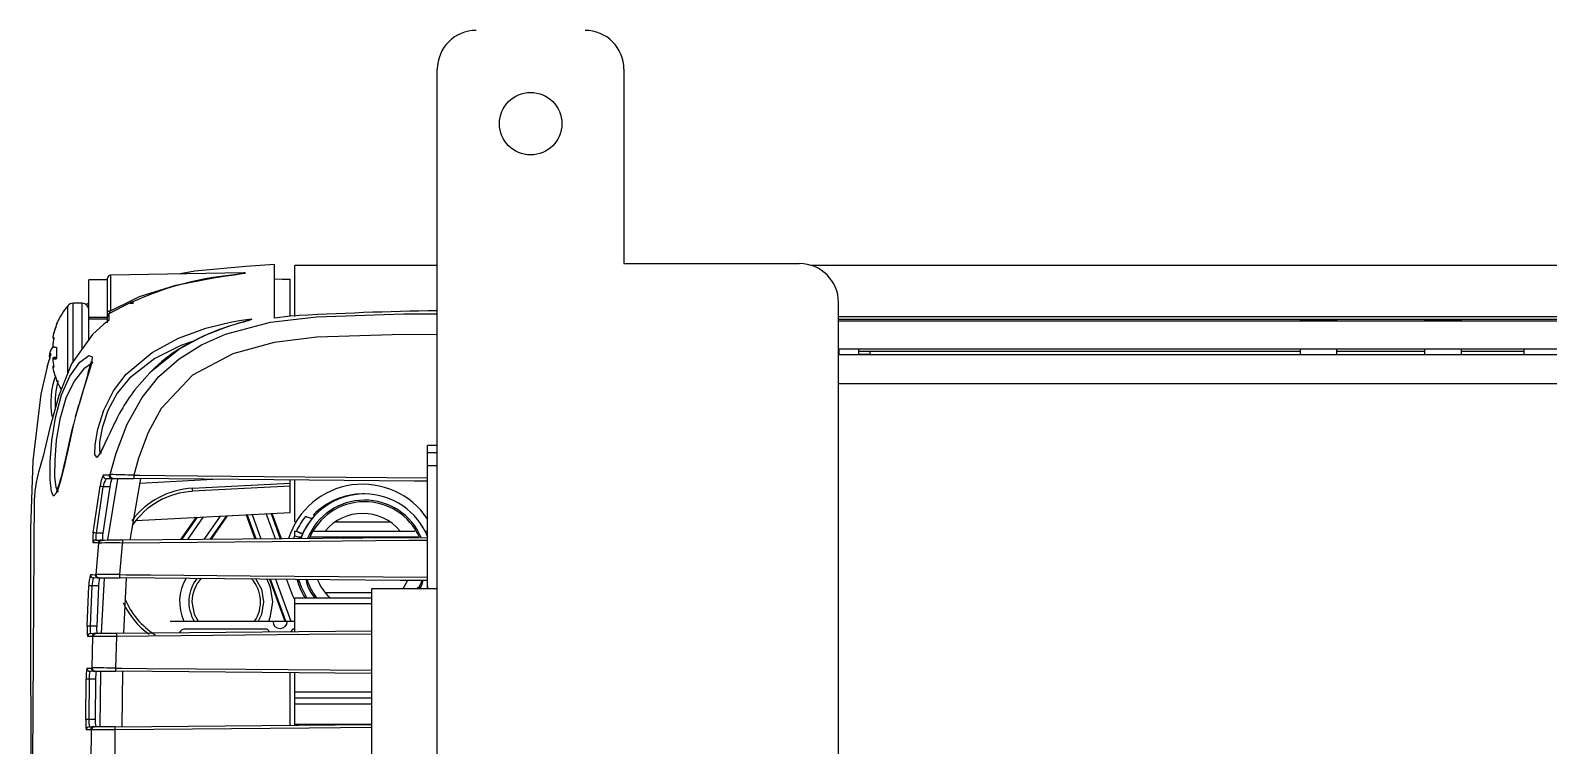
# Model space of a CAD drawing. Header units: inches. Extents: x 2.5 to 102.3, y 2 to 82.2.
# Drawn here: x 2.519 to 7.399, y 42.813 to 45.113 of the extents above; entities that cross this region are included whole.
import ezdxf

# ---------------------------------------------------------------- set-up
doc = ezdxf.new("R2010")
doc.units = ezdxf.units.IN
doc.header["$MEASUREMENT"] = 0

msp = doc.modelspace()

# ---------------------------------------------------------------- linework, layer by layer
for p, q in [((3.8267, 40.1879), (3.8267, 44.9879)), ((4.4267, 44.9879), (4.4267, 44.3629)), ((3.3034, 44.3599), (3.2112, 44.3537)), ((3.3034, 44.1875), (3.3034, 44.3599)), ((4.4267, 44.3629), (4.9911, 44.3629)), ((2.7667, 44.3104), (2.7069, 44.3104)), ((2.7069, 44.1189), (2.7069, 44.3104)), ((2.7667, 44.1727), (2.7667, 44.3156)), ((3.2046, 44.333), (2.7765, 44.3256)), ((2.7765, 44.3256), (2.7765, 44.2113)), ((3.3534, 44.1939), (3.3534, 44.3126)), ((3.8267, 44.3564), (3.3684, 44.3564)), ((3.3684, 44.1927), (3.3684, 44.3564)), ((78.3207, 44.3564), (5.0308, 44.3564)), ((2.6389, 44.0081), (2.6389, 44.2275)), ((2.6849, 44.2354), (2.6558, 44.2354)), ((2.6558, 44.046), (2.6558, 44.2354)), ((2.6849, 44.0874), (2.6849, 44.2354)), ((2.7069, 44.2363), (2.6989, 44.23)), ((2.7765, 44.2113), (2.8506, 44.248)), ((2.8488, 44.241), (2.8488, 44.24)), ((2.8488, 44.2383), (2.8488, 44.2356)), ((5.1161, 39.4379), (5.1161, 44.2379)), ((2.6042, 44.1688), (2.6042, 44.1711)), ((2.7069, 44.1902), (2.7667, 44.1902)), ((2.7667, 44.184), (2.7069, 44.184)), ((2.7738, 44.2056), (2.7738, 44.2027)), ((3.3534, 44.1939), (3.3034, 44.1875)), ((5.1161, 44.1927), (78.3207, 44.1927)), ((78.3207, 44.1827), (5.1161, 44.1827)), ((78.3207, 44.1779), (5.1161, 44.1779)), ((6.6001, 44.1816), (6.6001, 44.1779)), ((6.7183, 44.1816), (6.6001, 44.1816)), ((6.7183, 44.1779), (6.7183, 44.1816)), ((7.0001, 44.1816), (7.0001, 44.1779)), ((7.1183, 44.1816), (7.0001, 44.1816)), ((7.1183, 44.1779), (7.1183, 44.1816)), ((2.5904, 44.1253), (2.5906, 44.1252)), ((2.5911, 44.1275), (2.5908, 44.1275)), ((2.5927, 44.0983), (2.585, 44.0856)), ((2.5907, 44.0994), (2.5904, 44.0994)), ((2.6042, 44.0573), (2.6042, 44.0933)), ((8.9295, 44.0879), (5.1161, 44.0879)), ((5.1161, 44.0811), (5.1184, 44.0811)), ((5.1184, 44.0711), (5.1161, 44.0711)), ((5.1161, 44.0704), (8.8494, 44.0704)), ((5.1184, 44.0704), (5.1184, 44.0879)), ((5.1814, 44.0704), (5.1814, 44.0879)), ((5.1814, 44.0811), (5.2184, 44.0811)), ((5.2184, 44.0711), (5.1814, 44.0711)), ((5.2184, 44.0704), (5.2184, 44.0816)), ((5.2184, 44.0816), (6.6001, 44.0816)), ((6.6001, 44.0879), (6.6001, 44.0704)), ((6.7183, 44.0704), (6.7183, 44.0879)), ((6.7183, 44.0816), (7.0001, 44.0816)), ((7.0001, 44.0879), (7.0001, 44.0704)), ((7.1183, 44.0704), (7.1183, 44.0879)), ((7.1183, 44.0816), (7.3186, 44.0816)), ((7.3186, 44.0879), (7.3186, 44.0704)), ((2.5904, 44.0591), (2.6042, 44.0593)), ((2.5938, 44.0322), (2.5904, 44.0317)), ((2.5904, 44.0305), (2.594, 44.0311)), ((2.6042, 44.0613), (2.5908, 44.0601)), ((2.6042, 44.0585), (2.5908, 44.0574)), ((2.6042, 43.9847), (2.6042, 43.9859)), ((8.8801, 43.9761), (5.1161, 43.9761)), ((3.8267, 43.7782), (3.7954, 43.7782)), ((3.7954, 43.3183), (3.7954, 43.7782)), ((3.8267, 43.7545), (3.7954, 43.7545)), ((2.7725, 43.6845), (2.7721, 43.6828)), ((3.8267, 43.7129), (3.7954, 43.7129)), ((2.7207, 43.4969), (2.7426, 43.6468)), ((2.7522, 43.6456), (2.7304, 43.4964)), ((2.7738, 43.6456), (2.7516, 43.4964)), ((2.7738, 43.6456), (2.7522, 43.6456)), ((2.7817, 43.6704), (2.7626, 43.6708)), ((2.7678, 43.4745), (2.8001, 43.6701)), ((2.8001, 43.6701), (2.7817, 43.6704)), ((2.785, 43.6721), (2.7822, 43.6722)), ((2.8727, 43.6714), (2.8384, 43.4738)), ((2.8702, 43.657), (3.1056, 43.6693)), ((3.04, 43.6407), (3.3534, 43.6571)), ((3.3534, 43.6471), (3.0403, 43.6307)), ((3.3534, 43.5629), (3.3534, 43.6671)), ((3.3684, 43.5329), (3.3684, 43.667)), ((3.5927, 43.6222), (3.5868, 43.6222)), ((2.858, 43.5369), (3.3534, 43.5629)), ((3.0514, 43.5471), (3.0012, 43.4753)), ((3.0051, 43.4753), (3.0555, 43.5473)), ((3.0745, 43.5483), (3.0235, 43.4755)), ((3.0771, 43.476), (3.1298, 43.5512)), ((3.1488, 43.5522), (3.0955, 43.4761)), ((3.0994, 43.4761), (3.1528, 43.5524)), ((3.2122, 43.5555), (3.2406, 43.4774)), ((3.244, 43.4774), (3.2155, 43.5557)), ((3.2312, 43.5565), (3.2599, 43.4776)), ((3.3062, 43.478), (3.2768, 43.5589)), ((3.2924, 43.5597), (3.3221, 43.4781)), ((3.3255, 43.4781), (3.2957, 43.5599)), ((3.4233, 43.542), (3.4027, 43.5498)), ((3.4289, 43.5547), (3.4345, 43.5547)), ((3.433, 43.553), (3.4289, 43.5547)), ((3.4995, 43.5329), (3.6742, 43.5329)), ((2.7516, 43.4964), (2.7304, 43.4964)), ((3.7162, 43.4815), (2.815, 43.4737)), ((3.3876, 43.4799), (3.3678, 43.4874)), ((3.3684, 43.5029), (3.3742, 43.5029)), ((3.3684, 43.4873), (3.3684, 43.5029)), ((3.3739, 43.5022), (3.3938, 43.4947)), ((3.3757, 43.5014), (3.3739, 43.5022)), ((3.3884, 43.4955), (3.3757, 43.5014)), ((3.3889, 43.4829), (3.3797, 43.4829)), ((3.3902, 43.4947), (3.3884, 43.4955)), ((3.3932, 43.4933), (3.3899, 43.4947)), ((3.3899, 43.4947), (3.3902, 43.4947)), ((3.765, 43.4829), (3.4166, 43.4829)), ((3.427, 43.5029), (3.7543, 43.5029)), ((3.7162, 43.4815), (3.7954, 43.4822)), ((3.7874, 43.5029), (3.7954, 43.5029)), ((2.7365, 43.4652), (2.7196, 43.4649)), ((2.7294, 43.4738), (2.7463, 43.4741)), ((2.7365, 43.4652), (2.7364, 43.4641)), ((2.7463, 43.4741), (2.7678, 43.4745)), ((2.7463, 43.473), (2.7488, 43.4731)), ((2.7372, 43.3519), (2.7214, 43.3522)), ((2.7274, 43.3636), (2.7274, 43.3627)), ((2.7567, 43.3516), (2.7372, 43.3519)), ((2.7398, 43.3528), (2.7374, 43.3529)), ((2.7478, 43.1744), (2.7567, 43.3516)), ((2.8272, 43.3521), (2.818, 43.1741)), ((3.2877, 43.348), (3.3369, 43.2129)), ((3.3403, 43.2129), (3.2911, 43.348)), ((3.3071, 43.3478), (3.3562, 43.2129)), ((3.7174, 43.3183), (3.7306, 43.3431)), ((3.7767, 43.3426), (3.7667, 43.3183)), ((3.7798, 43.3437), (3.7764, 43.3276)), ((2.7014, 43.1969), (2.707, 43.3266)), ((2.7168, 43.3266), (2.7112, 43.197)), ((2.7378, 43.3266), (2.7168, 43.3266)), ((2.7378, 43.3266), (2.7321, 43.197)), ((3.3684, 43.1789), (3.3684, 43.2887)), ((3.3684, 43.2887), (3.6161, 43.2887)), ((3.4657, 43.3054), (3.6161, 43.3054)), ((3.6161, 41.1075), (3.6161, 43.3183)), ((3.6161, 43.3183), (3.8267, 43.3183)), ((3.7621, 43.3183), (3.764, 43.3222)), ((3.764, 43.3222), (3.7679, 43.3222)), ((3.7764, 43.3276), (3.7703, 43.3183)), ((3.6161, 43.2687), (3.3684, 43.2687)), ((2.7321, 43.197), (2.7112, 43.197)), ((2.9684, 43.2129), (3.3684, 43.2129)), ((3.2799, 43.1879), (3.0184, 43.1879)), ((3.2882, 43.1782), (3.2799, 43.1879)), ((3.3629, 43.1879), (3.3549, 43.1788)), ((3.3684, 43.1879), (3.3629, 43.1879)), ((2.7123, 43.1738), (2.7273, 43.1741)), ((2.7172, 43.0627), (2.7198, 43.1637)), ((2.7174, 43.1644), (2.7174, 43.1636)), ((2.7273, 43.1741), (2.7478, 43.1744)), ((2.7273, 43.1733), (2.7297, 43.1733)), ((2.7954, 43.1644), (2.7929, 43.0623)), ((3.6161, 43.181), (2.7959, 43.1739)), ((2.7247, 43.0518), (2.7103, 43.052)), ((2.7149, 43.0627), (2.7149, 43.062)), ((2.7448, 43.0514), (2.7247, 43.0518)), ((2.7271, 43.0525), (2.7248, 43.0525)), ((2.7429, 42.8743), (2.7448, 43.0514)), ((3.6161, 43.0448), (2.7933, 43.0519)), ((2.8149, 43.0518), (2.813, 42.874)), ((3.3534, 42.8787), (3.3534, 43.0471)), ((3.3684, 42.8788), (3.3684, 43.0469)), ((2.6968, 42.8971), (2.6978, 43.0264)), ((2.7076, 43.0266), (2.7066, 42.8973)), ((2.7285, 43.0266), (2.7076, 43.0266)), ((2.7285, 43.0266), (2.7274, 42.8974)), ((3.3684, 42.9864), (3.6161, 42.9864)), ((3.3684, 42.9664), (3.6161, 42.9664)), ((3.6161, 42.9464), (3.3684, 42.9464)), ((2.7274, 42.8974), (2.7066, 42.8973)), ((2.7085, 42.8737), (2.7226, 42.8739)), ((2.7127, 42.864), (2.7127, 42.8633)), ((2.7147, 42.7625), (2.715, 42.8633)), ((2.7226, 42.8739), (2.7429, 42.8743)), ((2.7227, 42.8732), (2.7249, 42.8733)), ((2.7907, 42.8642), (2.7904, 42.7622)), ((2.7912, 42.8739), (3.6161, 42.881)), ((3.3684, 42.8821), (3.6161, 42.8821))]:
    msp.add_line(p, q)
at = {"flags": 128}
for points in [[(2.8506, 44.248), (2.8697, 44.2575), (2.9866, 44.2936), (3.1075, 44.3174), (3.1483, 44.3236), (3.1745, 44.3273), (3.1978, 44.3306), (3.205, 44.3317), (3.2085, 44.3325), (3.2091, 44.3327), (3.2084, 44.333), (3.208, 44.333), (3.2052, 44.333)], [(3.2112, 44.3537), (3.0473, 44.3386), (2.9948, 44.3294)], [(3.189, 44.3322), (3.1931, 44.3326), (3.2049, 44.3331), (3.2088, 44.3331), (3.2099, 44.3327), (3.2093, 44.3325), (3.2058, 44.3317), (3.1986, 44.3305), (3.1754, 44.3271), (3.1568, 44.3244)], [(3.3034, 44.3135), (3.3284, 44.3131), (3.3534, 44.3126)], [(2.771, 44.1796), (2.755, 44.1677), (2.7185, 44.1348)], [(2.7289, 43.7452), (2.7265, 43.7486), (2.7268, 43.7806), (2.7353, 43.8308), (2.7544, 43.8913), (2.7857, 43.9534), (2.8266, 44.007), (2.9105, 44.0774), (2.9952, 44.123), (3.0831, 44.1552), (3.1668, 44.1758), (3.197, 44.1812), (3.2224, 44.1845), (3.2291, 44.1847), (3.2302, 44.1838)], [(2.7667, 44.2059), (2.7669, 44.207), (2.7674, 44.208), (2.7683, 44.2089), (2.7695, 44.2097), (2.771, 44.2104), (2.7727, 44.2109), (2.7746, 44.2112), (2.7765, 44.2113)], [(2.7754, 43.6845), (2.7943, 43.7534), (2.8295, 43.8463), (2.8778, 43.9328), (2.9322, 43.9999), (2.9972, 44.0571), (3.0686, 44.1016), (3.1457, 44.1356), (3.2901, 44.1741), (3.4388, 44.1917), (3.7178, 44.2009), (3.8267, 44.2018)], [(3.2302, 44.1838), (3.2261, 44.1821), (3.2118, 44.1777), (3.1511, 44.1593), (3.0747, 44.1295), (2.9991, 44.0891), (2.9106, 44.0185)], [(2.7185, 44.1348), (2.6515, 44.0404), (2.6101, 43.9387), (2.5814, 43.8344), (2.5604, 43.744), (2.5453, 43.6918), (2.5434, 43.6879)], [(3.8267, 44.1354), (3.6818, 44.1342), (3.44, 44.1259), (3.3024, 44.1094), (3.1691, 44.0733), (3.0403, 44.0042), (2.9394, 43.8974), (2.897, 43.82), (2.8662, 43.7372), (2.8511, 43.6824)], [(2.5807, 44.0727), (2.5832, 44.0727), (2.5842, 44.0726)], [(2.6557, 43.8371), (2.6453, 43.7924), (2.6292, 43.7204), (2.6154, 43.6632), (2.6035, 43.6269), (2.5936, 43.6154), (2.5863, 43.6297), (2.5822, 43.6678), (2.5823, 43.7249), (2.5877, 43.794), (2.5993, 43.8675), (2.6191, 43.9405), (2.6458, 44.001), (2.6777, 44.0458), (2.7072, 44.0676), (2.7177, 44.0633), (2.7154, 44.0406), (2.7034, 44.0026), (2.6848, 43.9452), (2.6641, 43.871), (2.6557, 43.8371)], [(2.5842, 44.0726), (2.5831, 44.068), (2.583, 44.0661)], [(3.0426, 44.1131), (3.0028, 44.0996), (2.9189, 44.0579), (2.8375, 43.9945), (2.7979, 43.9462), (2.7677, 43.8901), (2.7491, 43.8349), (2.7408, 43.7888), (2.7406, 43.7593), (2.7462, 43.7522)], [(2.5731, 44.0314), (2.5524, 43.9434), (2.5263, 43.7285), (2.5189, 43.5114), (2.5188, 43.294), (2.5208, 42.6553), (2.521, 42.4451)], [(2.721, 44.0433), (2.7189, 44.0441), (2.6903, 44.0249), (2.6592, 43.9847), (2.6332, 43.9298), (2.6137, 43.8629), (2.6022, 43.795), (2.5969, 43.7311), (2.5968, 43.6781), (2.6009, 43.6427), (2.6082, 43.6293), (2.6088, 43.6299)], [(2.9106, 44.0185), (2.9027, 44.0122), (2.8539, 43.956)], [(2.7753, 43.82), (2.7648, 43.7981), (2.7452, 43.7567), (2.7328, 43.7399), (2.7289, 43.7452)], [(2.775, 43.8202), (2.7657, 43.8003), (2.752, 43.7708), (2.7433, 43.7544), (2.7396, 43.7491), (2.7402, 43.7494)], [(2.7725, 43.6845), (2.7738, 43.6845), (2.7754, 43.6845)], [(2.8511, 43.6824), (2.871, 43.6823), (2.9509, 43.6816), (3.2704, 43.6788), (3.7954, 43.6742)], [(3.7954, 43.6633), (3.7527, 43.6636), (2.8515, 43.6715)], [(3.3678, 43.4874), (3.3654, 43.4809), (3.3647, 43.4787)], [(2.7299, 43.3636), (2.739, 43.4641), (2.739, 43.4642)], [(2.739, 43.4642), (2.7378, 43.4641), (2.7364, 43.4641)], [(2.8146, 43.4644), (2.8142, 43.4609), (2.8054, 43.3628)], [(3.7954, 43.473), (3.7355, 43.4724), (3.416, 43.4696), (2.8146, 43.4644)], [(2.7116, 43.3629), (2.713, 43.3629), (2.718, 43.3628), (2.7274, 43.3627)], [(2.7274, 43.3636), (2.7286, 43.3636), (2.7299, 43.3636)], [(2.8054, 43.3628), (2.8254, 43.3627), (2.9053, 43.362), (3.2248, 43.3592), (3.7954, 43.3542)], [(3.7954, 43.3436), (3.7071, 43.3443), (2.8059, 43.3522)], [(3.2437, 43.3486), (3.2614, 43.3165), (3.2686, 43.2754)], [(3.2984, 43.2754), (3.2911, 43.3218), (3.2789, 43.3494)], [(3.3684, 43.2821), (3.3619, 43.2946), (3.3435, 43.3466)], [(3.4069, 43.2887), (3.39, 43.3223), (3.3819, 43.3465)], [(3.7961, 43.3239), (3.7952, 43.3214), (3.7939, 43.3183)], [(3.0382, 43.2754), (3.0457, 43.2356), (3.0576, 43.2129)], [(3.2686, 43.2754), (3.2614, 43.2343), (3.2511, 43.2129)], [(3.2848, 43.2129), (3.2911, 43.229), (3.2984, 43.2754)], [(2.7174, 43.1644), (2.7164, 43.1644), (2.712, 43.1643), (2.7025, 43.1641)], [(2.7198, 43.1637), (2.7187, 43.1636), (2.7174, 43.1636)], [(3.6161, 43.1715), (3.415, 43.1698), (2.7954, 43.1644)], [(2.7005, 43.0622), (2.7017, 43.0622), (2.7063, 43.0621), (2.7149, 43.062)], [(2.7149, 43.0627), (2.7159, 43.0627), (2.7172, 43.0627)], [(2.7929, 43.0623), (2.8128, 43.0622), (2.8927, 43.0615), (3.2123, 43.0587), (3.6161, 43.0552)], [(2.7127, 42.864), (2.7117, 42.864), (2.7076, 42.8639), (2.6986, 42.8638)], [(2.715, 42.8633), (2.714, 42.8633), (2.7127, 42.8633)], [(3.6161, 42.8713), (3.4144, 42.8696), (2.7907, 42.8642)]]:
    msp.add_lwpolyline(points, dxfattribs=at)
msp.add_circle((4.1267, 44.8129), 0.1005)
for centre, radius, start, end in [((3.9517, 44.9879), 0.125, 90, 180), ((4.3017, 44.9879), 0.125, 0, 90), ((4.9911, 44.2379), 0.125, 0, 90), ((2.7767, 44.3156), 0.01, 91, 180), ((3.2628, 43.3266), 1.0034, 96.0653, 119.3296), ((2.8185, 44.0779), 0.2337, 140.2096, 156.4907), ((2.6558, 44.2134), 0.022, 90, 140.2096), ((2.6849, 44.2134), 0.022, 0, 90), ((2.8417, 45.3803), 1.1447, 269.8843, 270.3586), ((2.8194, 44.0786), 0.2337, 157.0096, 167.9056), ((2.8204, 44.0773), 0.2347, 157.0509, 167.916), ((2.7765, 44.193), 0.00988, 121.7677, 179.8934), ((2.7727, 44.1757), 0.00422, 113.6453, 139.8274), ((18.5107, 43.9347), 15.7416, 179.02931, 179.10869), ((2.7346, 44.2268), 0.0446, 325.3376, 339.6888), ((3.4008, 43.4219), 0.7788, 104.771, 121.0847), ((3.0885, 44.5901), 0.4303, 285.3225, 288.5918), ((3.9732, 33.7206), 10.4916, 90.80007, 93.38648), ((2.7707, 44.0948), 0.1828, 169.6809, 170.3973), ((2.7798, 44.0929), 0.1919, 169.925, 170.6239), ((2.8258, 44.0793), 0.2362, 168.7524, 175.1279), ((2.6019, 44.1488), 0.0272, 245.1928, 253.4912), ((2.8268, 44.0766), 0.2372, 168.7725, 175.1303), ((2.2976, 44.1281), 0.292, 340.6663, 349.0527), ((1.8055, 44.2717), 0.8043, 342.6154, 345.2451), ((2.6313, 44.0623), 0.0519, 152.9993, 176.8488), ((2.5995, 44.0658), 0.02, 159.7123, 201.3633), ((2.6376, 44.0607), 0.0581, 154.6943, 168.091), ((2.6262, 44.1142), 0.0387, 202.5905, 204.0697), ((2.6348, 44.1129), 0.0472, 200.0227, 201.3814), ((2.6379, 44.3221), 0.2313, 258.2579, 261.6233), ((3.2292, 43.7055), 0.4474, 121.0214, 135.5354), ((2.6351, 44.0428), 0.0475, 158.6235, 159.9725), ((2.6262, 44.0416), 0.0387, 155.9303, 157.4095), ((2.8258, 44.0765), 0.2362, 184.8721, 191.2476), ((2.6019, 44.007), 0.0272, 106.5088, 114.8072), ((2.7707, 44.061), 0.1828, 189.6027, 190.3191), ((2.5928, 44.0526), 0.0223, 263.8465, 273.3431), ((2.6379, 43.8337), 0.2313, 98.3767, 101.7421), ((2.5981, 44.2778), 0.2206, 268.1204, 271.5957), ((2.8194, 44.0772), 0.2337, 192.0944, 202.9904), ((-2.8841, 45.5668), 5.8014, 343.001, 344.83675), ((2.8392, 43.915), 0.255, 160.06, 189.843), ((2.8866, 43.9122), 0.2884, 165.2415, 183.0273), ((2.8185, 44.0779), 0.2337, 203.5093, 210.2791), ((3.4019, 43.5487), 0.6829, 143.3781, 156.5884), ((-20.3352, 49.0421), 23.5727, 346.88689, 347.26882), ((2.9843, 43.5828), 0.4533, 166.5935, 181.2072), ((1.929, 43.87), 0.7158, 340.1881, 345.774), ((2.8466, 43.6366), 0.1045, 153.6155, 174.3934), ((2.7628, 43.6808), 0.00999, 167.1488, 268.8858), ((2.577, 26.4981), 17.1858, 89.3496, 89.41323), ((2.7819, 43.6805), 0.0101, 166.8837, 269.0988), ((2.7823, 43.6822), 0.0101, 166.7557, 269.6443), ((2.7851, 43.6821), 0.00999, 166.2459, 269.4246), ((2.7387, 40.9352), 2.7495, 87.6576, 89.2354), ((2.9041, 43.6791), 0.0531, 176.3806, 188.1946), ((2.7421, 43.6035), 0.0432, 76.3833, 89.2469), ((2.8171, 43.6337), 0.0659, 145.8114, 169.6752), ((2.8634, 43.6334), 0.0903, 155.7727, 172.2432), ((3.2263, 88.235), 44.565, 269.43257, 269.51809), ((3.0536, 43.381), 0.26, 93, 143.337), ((3.0534, 43.381), 0.25, 93, 146.1438), ((2.8975, 43.6307), 0.1429, 359.9977, 4.0061), ((3.5868, 43.4037), 0.2499, 33.4308, 162.3701), ((3.5928, 43.4037), 0.2185, 89.9743, 159.6965), ((3.5929, 43.4041), 0.1982, 23.1752, 157.5645), ((3.5931, 43.4037), 0.1935, 24.3815, 156.9543), ((3.5868, 43.4037), 0.2185, 90.0013, 136.2865), ((3.5927, 43.4037), 0.2185, 21.3969, 89.9689), ((137.3719, 42.2923), 134.8468, 179.45571, 180.61184), ((3.5906, 43.4037), 0.2381, 142.1371, 155.5567), ((3.5924, 43.4037), 0.2185, 140.7236, 155.3826), ((2.5995, 44.282), 1.1073, 318.0672, 318.9426), ((3.5868, 43.4037), 0.156, 39.4989, 140.5011), ((2.8458, 43.4768), 0.1268, 170.8768, 185.4014), ((2.7232, 43.4505), 0.0465, 81.1244, 93.1666), ((2.7837, 43.4827), 0.055, 165.5387, 189.2482), ((2.8105, 43.4832), 0.0604, 167.3629, 188.5655), ((3.689, 43.3636), 0.323, 156.0618, 158.9001), ((2.7296, 43.4639), 0.00998, 91.0617, 174.2495), ((2.7463, 43.463), 0.00998, 90.4224, 173.8126), ((2.7464, 43.4642), 0.00997, 90.8925, 173.823), ((2.7489, 43.4631), 0.00999, 90.5391, 173.7029), ((2.7824, 41.4785), 1.9862, 89.0711, 91.2508), ((3.1324, 5.2363), 38.2386, 90.47564, 90.57478), ((2.8585, 43.467), 0.0441, 171.2578, 183.3681), ((2.8292, 43.3295), 0.1222, 164.1365, 181.3352), ((2.7216, 43.3622), 0.00999, 175.9564, 268.9327), ((2.7897, 43.3267), 0.0729, 159.5005, 180.0609), ((2.7375, 43.3629), 0.01, 175.9177, 269.5642), ((2.7374, 43.362), 0.01, 175.9503, 269.0476), ((2.7312, 39.6564), 3.7072, 88.8528, 90.0195), ((2.7399, 43.3628), 0.00999, 175.5592, 269.4549), ((2.8453, 43.3258), 0.1075, 165.9954, 179.5827), ((3.1654, 86.1634), 42.8127, 269.43039, 269.51879), ((2.8569, 43.3596), 0.0515, 176.4234, 188.2731), ((3.1484, 43.2754), 0.15, 149.3549, 204.6243), ((3.1484, 43.2754), 0.1202, 140.7139, 211.3365), ((3.1484, 43.2754), 0.1102, 136.711, 180), ((3.1484, 43.2754), 0.1102, 325.4538, 42.4047), ((3.5869, 43.4037), 0.2185, 195.1689, 211.7308), ((3.5334, 43.3735), 0.1321, 191.5619, 219.8922), ((3.5931, 43.4037), 0.1935, 197.1456, 216.4326), ((3.5869, 43.4037), 0.156, 201.8757, 227.445), ((2.7117, 43.2747), 0.0521, 84.3846, 95.1525), ((3.0534, 43.381), 0.25, 202.4839, 237.8037), ((3.0536, 43.381), 0.26, 204.6738, 233.9089), ((2.8522, 43.1855), 0.1512, 175.6772, 188.1245), ((2.7072, 43.1389), 0.0582, 86.0171, 95.6739), ((2.7769, 43.1885), 0.0662, 172.5888, 192.7896), ((2.8047, 43.1879), 0.0731, 172.8423, 190.8374), ((3.0173, 43.165), 0.023, 87.2769, 152.2297), ((3.3214, 43.2129), 0.0235, 180, 0), ((2.7125, 43.1638), 0.00999, 91.0497, 178.3133), ((2.7274, 43.1641), 0.00998, 90.9116, 178.1406), ((2.7274, 43.1633), 0.00999, 90.4225, 178.1326), ((2.7298, 43.1633), 0.00999, 90.5273, 178.0724), ((2.7837, 40.5188), 2.6456, 89.7467, 91.3851), ((3.1087, 5.0323), 38.1429, 90.46991, 90.56934), ((2.8407, 43.1671), 0.0453, 171.3359, 183.3937), ((2.8291, 43.0346), 0.1315, 167.8479, 183.5759), ((2.7105, 43.062), 0.00999, 178.8887, 268.9487), ((2.7857, 43.0312), 0.0782, 164.5494, 183.3739), ((2.7249, 43.0626), 0.01, 178.9883, 269.5616), ((2.7249, 43.0618), 0.01, 179.0114, 269.0377), ((2.7272, 43.0625), 0.00999, 178.7391, 269.4737), ((2.7281, 37.7816), 5.2811, 89.2972, 90.1181), ((3.1484, 85.8648), 42.8143, 269.43623, 269.52481), ((2.8462, 43.0305), 0.1178, 169.6146, 181.8729), ((2.8433, 43.0592), 0.0505, 176.471, 188.3294), ((2.7046, 42.9571), 0.0696, 87.4649, 95.551), ((2.8611, 42.8895), 0.1645, 177.3726, 189.015), ((2.704, 42.8152), 0.0822, 88.2049, 95.0502), ((2.7788, 42.8911), 0.0724, 175.0772, 193.9172), ((2.8083, 42.8901), 0.0812, 174.9025, 191.431), ((2.7086, 42.8637), 0.00999, 91.0468, 179.7699), ((2.7227, 42.864), 0.00999, 90.9181, 179.6991), ((2.7227, 42.8632), 0.01, 90.4324, 179.6793), ((2.725, 42.8633), 0.00999, 90.5261, 179.6789), ((2.7961, 39.0266), 3.8376, 90.0809, 91.2114), ((3.1027, 4.866), 38.0092, 90.46956, 90.56943), ((2.8369, 42.867), 0.0463, 171.401, 183.4307)]:
    msp.add_arc(centre, radius, start, end)

doc.saveas('drawing.dxf')
